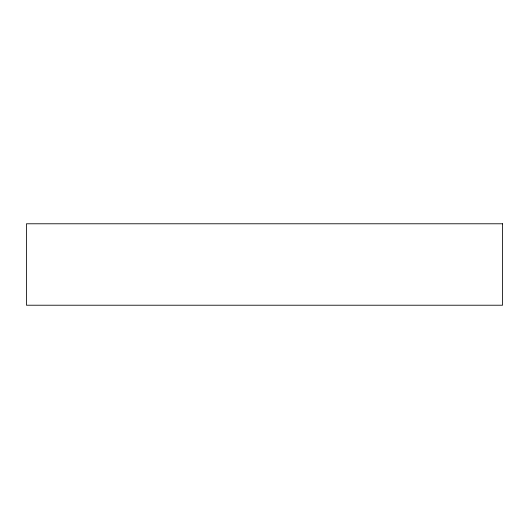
<?xml version="1.0" encoding="UTF-8"?>
<svg xmlns="http://www.w3.org/2000/svg" width="529" height="529" viewBox="0 0 529 529"><rect width="100%" height="100%" fill="white"/><g stroke="black" fill="none" stroke-linecap="round" stroke-linejoin="round"><path stroke-width="0.79" d="M502.55 223.78L26.45 223.78L26.45 305.22L502.55 305.22L502.55 223.78"/></g></svg>
